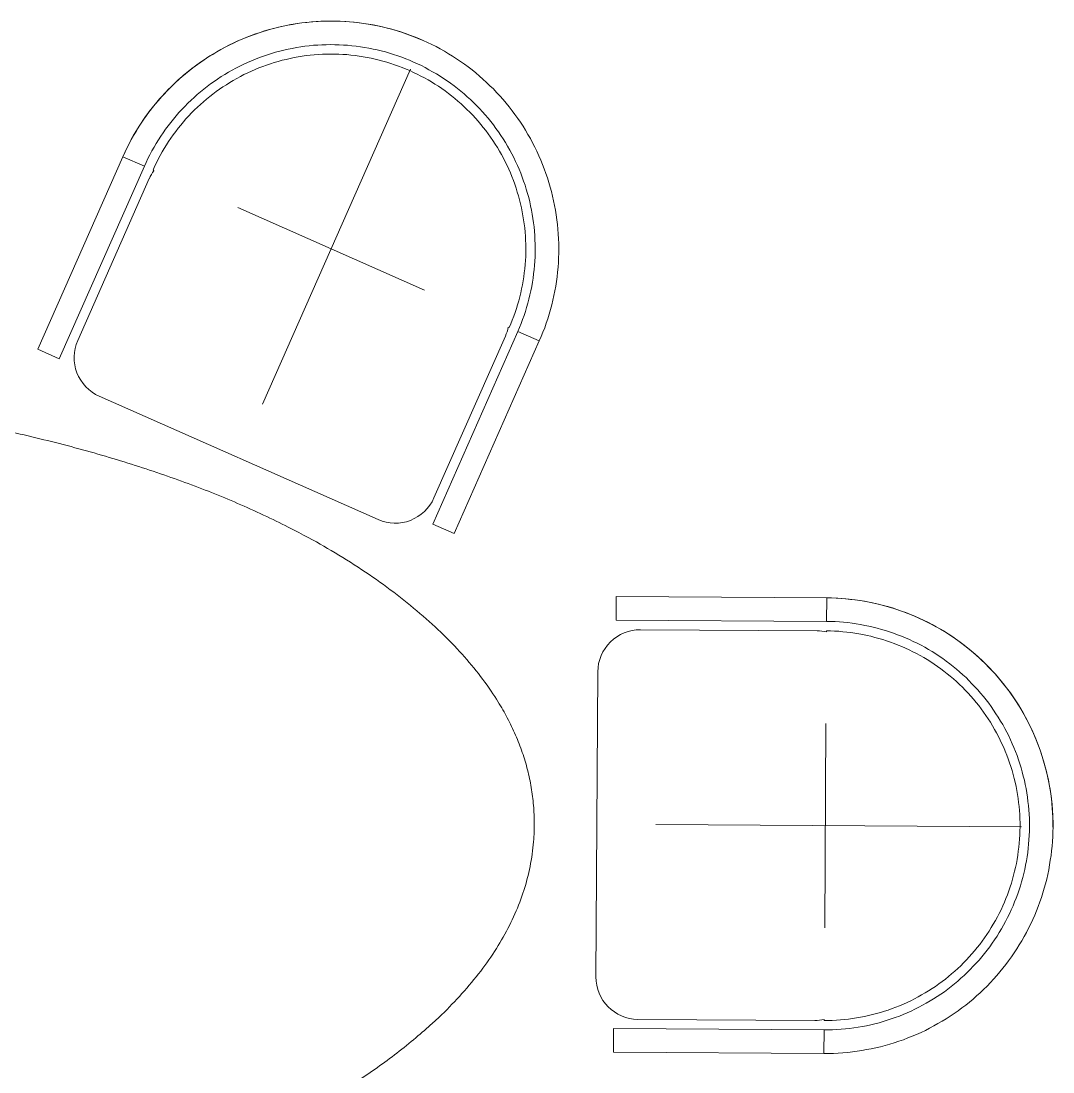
# Model space of a CAD drawing. Header units: millimetres. Extents: x 15905 to 65459, y 54615 to 76704.
# Drawn here: x 23705 to 25020, y 60339 to 61677 of the extents above; entities that cross this region are included whole.
import ezdxf

# ---------------------------------------------------------------- set-up
doc = ezdxf.new("R2010")
doc.units = ezdxf.units.MM
doc.layers.add('Столы', color=250, linetype='Continuous', lineweight=5)

# ---------------------------------------------------------------- blocks, each defined once
blk = doc.blocks.new('ОГ09 на8 персон стол1100х2300')
for p, q in [((-1002.7, 1017.2), (-1008.4, 1015.4)), ((-996.8, 1019), (-1002.7, 1017.2)), ((-991, 1020.5), (-996.8, 1019)), ((-985, 1022), (-991, 1020.5)), ((-979.1, 1023.3), (-985, 1022)), ((-973.2, 1024.5), (-979.1, 1023.3)), ((-967.2, 1025.6), (-973.2, 1024.5)), ((-961.2, 1026.6), (-967.2, 1025.6)), ((-955.2, 1027.4), (-961.2, 1026.6)), ((-949.1, 1028.1), (-955.2, 1027.4)), ((-943.1, 1028.7), (-949.1, 1028.1)), ((-937, 1029.2), (-943.1, 1028.7)), ((-931, 1029.5), (-937, 1029.2)), ((-924.9, 1029.7), (-931, 1029.5)), ((-918.8, 1029.8), (-924.9, 1029.7)), ((-912.8, 1029.8), (-918.8, 1029.8)), ((-906.7, 1029.6), (-912.8, 1029.8)), ((-900.7, 1029.3), (-906.7, 1029.6)), ((-894.6, 1028.9), (-900.7, 1029.3)), ((-888.6, 1028.3), (-894.6, 1028.9)), ((-882.5, 1027.6), (-888.6, 1028.3)), ((-876.5, 1026.8), (-882.5, 1027.6)), ((-870.5, 1025.8), (-876.5, 1026.8)), ((-864.6, 1024.8), (-870.5, 1025.8)), ((-858.5, 1023.6), (-864.6, 1024.8)), ((-852.6, 1022.3), (-858.5, 1023.6)), ((-846.7, 1020.8), (-852.6, 1022.3)), ((-840.8, 1019.3), (-846.7, 1020.8)), ((-829.2, 1015.9), (-840.8, 1019.3)), ((-1036.8, 1004.4), (-1042.2, 1001.8)), ((-1031.2, 1006.9), (-1036.8, 1004.4)), ((-1025.5, 1009.1), (-1031.2, 1006.9)), ((-1019.9, 1011.3), (-1025.5, 1009.1)), ((-1014.2, 1013.4), (-1019.9, 1011.3)), ((-1008.4, 1015.4), (-1014.2, 1013.4)), ((-823.4, 1013.9), (-829.2, 1015.9)), ((-817.7, 1011.8), (-823.4, 1013.9)), ((-812, 1009.8), (-817.7, 1011.8)), ((-806.4, 1007.4), (-812, 1009.8)), ((-800.8, 1005), (-806.4, 1007.4)), ((-795.3, 1002.5), (-800.8, 1005)), ((-1063.8, 990.5), (-1068.9, 987.4)), ((-1058.4, 993.6), (-1063.8, 990.5)), ((-1053.1, 996.4), (-1058.4, 993.6)), ((-1047.7, 999.2), (-1053.1, 996.4)), ((-1042.2, 1001.8), (-1047.7, 999.2)), ((-988.7, 990), (-983.4, 991.5)), ((-983.4, 991.5), (-978.1, 992.8)), ((-978.1, 992.8), (-972.8, 994)), ((-972.8, 994), (-967.5, 995)), ((-967.5, 995), (-962.2, 996)), ((-962.2, 996), (-956.7, 996.9)), ((-956.7, 996.9), (-951.4, 997.7)), ((-951.4, 997.7), (-945.9, 998.3)), ((-945.9, 998.3), (-940.5, 998.9)), ((-940.5, 998.9), (-935.1, 999.2)), ((-935.1, 999.2), (-929.7, 999.6)), ((-929.7, 999.6), (-924.2, 999.7)), ((-924.2, 999.7), (-918.8, 999.8)), ((-918.8, 999.8), (-913.3, 999.7)), ((-913.3, 999.7), (-907.9, 999.6)), ((-907.9, 999.6), (-902.4, 999.3)), ((-902.4, 999.3), (-897, 998.9)), ((-897, 998.9), (-891.6, 998.4)), ((-891.6, 998.4), (-886.1, 997.8)), ((-886.1, 997.8), (-880.8, 997.1)), ((-880.8, 997.1), (-875.4, 996.3)), ((-875.4, 996.3), (-870, 995.3)), ((-870, 995.3), (-864.6, 994.2)), ((-864.6, 994.2), (-859.4, 993.1)), ((-859.4, 993.1), (-854.1, 991.8)), ((-854.1, 991.8), (-848.9, 990.4)), ((-848.9, 990.4), (-843.6, 988.9)), ((-789.8, 999.9), (-795.3, 1002.5)), ((-784.4, 997.2), (-789.8, 999.9)), ((-779.1, 994.3), (-784.4, 997.2)), ((-773.7, 991.3), (-779.1, 994.3)), ((-768.5, 988.2), (-773.7, 991.3)), ((-1084.2, 977.5), (-1089.2, 974)), ((-1079.2, 981), (-1084.2, 977.5)), ((-1074.2, 984.2), (-1079.2, 981)), ((-1068.9, 987.4), (-1074.2, 984.2)), ((-1029.4, 974.7), (-1024.5, 977)), ((-1024.5, 977), (-1019.5, 979.2)), ((-1019.5, 979.2), (-1014.4, 981.2)), ((-1014.4, 981.2), (-1009.3, 983.2)), ((-1009.3, 983.2), (-1004.2, 985.1)), ((-1004.2, 985.1), (-999.1, 986.8)), ((-999.1, 986.8), (-993.9, 988.5)), ((-995.4, 975.4), (-990.4, 977)), ((-993.9, 988.5), (-988.7, 990)), ((-990.4, 977), (-985.4, 978.5)), ((-985.4, 978.5), (-980.4, 979.8)), ((-980.4, 979.8), (-975.4, 981)), ((-975.4, 981), (-970.3, 982.2)), ((-970.3, 982.2), (-965.2, 983.3)), ((-965.2, 983.3), (-960.1, 984.2)), ((-960.1, 984.2), (-955, 985.1)), ((-955, 985.1), (-949.8, 985.8)), ((-949.8, 985.8), (-944.6, 986.4)), ((-944.6, 986.4), (-939.5, 986.9)), ((-939.5, 986.9), (-934.3, 987.2)), ((-934.3, 987.2), (-929.1, 987.5)), ((-929.1, 987.5), (-923.9, 987.7)), ((-923.9, 987.7), (-918.7, 987.8)), ((-918.7, 987.8), (-913.6, 987.8)), ((-913.6, 987.8), (-908.4, 987.6)), ((-908.4, 987.6), (-903.1, 987.3)), ((-903.1, 987.3), (-898, 987)), ((-898, 987), (-892.9, 986.5)), ((-892.9, 986.5), (-887.6, 986)), ((-887.6, 986), (-882.5, 985.2)), ((-882.5, 985.2), (-877.4, 984.4)), ((-877.4, 984.4), (-872.3, 983.5)), ((-872.3, 983.5), (-867.1, 982.5)), ((-867.1, 982.5), (-862.1, 981.4)), ((-862.1, 981.4), (-857, 980.1)), ((-857, 980.1), (-852, 978.8)), ((-852, 978.8), (-847, 977.4)), ((-847, 977.4), (-842.1, 975.9)), ((-843.6, 988.9), (-838.4, 987.3)), ((-838.4, 987.3), (-833.2, 985.5)), ((-833.2, 985.5), (-828.1, 983.7)), ((-828.1, 983.7), (-823, 981.8)), ((-823, 981.8), (-818, 979.8)), ((-818, 979.8), (-812.9, 977.6)), ((-812.9, 977.6), (-808, 975.4)), ((-763.3, 985), (-768.5, 988.2)), ((-758.2, 981.7), (-763.3, 985)), ((-753.2, 978.3), (-758.2, 981.7)), ((-748.3, 974.8), (-753.2, 978.3)), ((-1098.8, 966.6), (-1103.5, 962.7)), ((-1094.1, 970.3), (-1098.8, 966.6)), ((-1089.2, 974), (-1094.1, 970.3)), ((-1053.3, 961.8), (-1048.7, 964.6)), ((-1048.7, 964.6), (-1043.9, 967.3)), ((-1043.9, 967.3), (-1039.2, 969.9)), ((-1039.2, 969.9), (-1034.3, 972.4)), ((-1034.3, 972.4), (-1029.4, 974.7)), ((-1029, 961.6), (-1024.2, 963.9)), ((-1024.2, 963.9), (-1019.5, 966.1)), ((-1019.5, 966.1), (-1014.8, 968.1)), ((-1014.8, 968.1), (-1010, 970.1)), ((-1010, 970.1), (-1005.1, 972)), ((-817, 968.5), (-1005.4, 542.2)), ((-1005.1, 972), (-1000.2, 973.7)), ((-1000.2, 973.7), (-995.4, 975.4)), ((-842.1, 975.9), (-837.1, 974.2)), ((-837.1, 974.2), (-832.3, 972.5)), ((-832.3, 972.5), (-827.4, 970.6)), ((-827.4, 970.6), (-822.6, 968.6)), ((-822.6, 968.6), (-817.8, 966.7)), ((-817.8, 966.7), (-813, 964.5)), ((-813, 964.5), (-808.4, 962.2)), ((-808, 975.4), (-803.1, 973)), ((-803.1, 973), (-798.2, 970.5)), ((-798.2, 970.5), (-793.4, 967.9)), ((-793.4, 967.9), (-788.7, 965.3)), ((-788.7, 965.3), (-784, 962.6)), ((-743.3, 971.3), (-748.3, 974.8)), ((-738.6, 967.6), (-743.3, 971.3)), ((-733.8, 963.7), (-738.6, 967.6)), ((-729.1, 959.8), (-733.8, 963.7)), ((-1117.2, 950.7), (-1121.5, 946.5)), ((-1112.7, 954.8), (-1117.2, 950.7)), ((-1108.1, 958.9), (-1112.7, 954.8)), ((-1103.5, 962.7), (-1108.1, 958.9)), ((-1071.5, 949.7), (-1067, 952.9)), ((-1067, 952.9), (-1062.6, 956)), ((-1062.6, 956), (-1057.9, 959)), ((-1057.9, 959), (-1053.3, 961.8)), ((-1051.5, 948.8), (-1047.2, 951.6)), ((-1047.2, 951.6), (-1042.6, 954.2)), ((-1042.6, 954.2), (-1038.1, 956.8)), ((-1038.1, 956.8), (-1033.5, 959.2)), ((-1033.5, 959.2), (-1029, 961.6)), ((-808.4, 962.2), (-803.7, 959.8)), ((-803.7, 959.8), (-799.2, 957.5)), ((-799.2, 957.5), (-794.6, 954.9)), ((-794.6, 954.9), (-790.2, 952.2)), ((-790.2, 952.2), (-785.8, 949.5)), ((-784, 962.6), (-779.3, 959.7)), ((-779.3, 959.7), (-774.8, 956.7)), ((-774.8, 956.7), (-770.3, 953.7)), ((-770.3, 953.7), (-765.8, 950.6)), ((-765.8, 950.6), (-761.4, 947.3)), ((-724.6, 955.8), (-729.1, 959.8)), ((-720.1, 951.7), (-724.6, 955.8)), ((-715.8, 947.5), (-720.1, 951.7)), ((-1130, 937.7), (-1134.1, 933.3)), ((-1125.8, 942.1), (-1130, 937.7)), ((-1121.5, 946.5), (-1125.8, 942.1)), ((-1088.5, 936.2), (-1084.3, 939.7)), ((-1084.3, 939.7), (-1080.1, 943.1)), ((-1080.1, 943.1), (-1075.8, 946.5)), ((-1075.8, 946.5), (-1071.5, 949.7)), ((-1072.6, 933.7), (-1068.5, 936.9)), ((-1068.5, 936.9), (-1064.4, 940.1)), ((-1064.4, 940.1), (-1055.8, 946)), ((-1055.8, 946), (-1051.5, 948.8)), ((-785.8, 949.5), (-781.4, 946.7)), ((-781.4, 946.7), (-777.1, 943.8)), ((-777.1, 943.8), (-772.8, 940.9)), ((-772.8, 940.9), (-768.7, 937.7)), ((-768.7, 937.7), (-764.5, 934.5)), ((-761.4, 947.3), (-757.2, 944)), ((-757.2, 944), (-752.8, 940.5)), ((-752.8, 940.5), (-748.7, 937.1)), ((-748.7, 937.1), (-744.6, 933.5)), ((-711.4, 943.3), (-715.8, 947.5)), ((-707.3, 938.9), (-711.4, 943.3)), ((-703, 934.4), (-707.3, 938.9)), ((-1142, 924), (-1145.8, 919.3)), ((-1138.1, 928.7), (-1142, 924)), ((-1134.1, 933.3), (-1138.1, 928.7)), ((-1104.3, 921.2), (-1100.4, 925.1)), ((-1100.4, 925.1), (-1096.5, 928.9)), ((-1096.5, 928.9), (-1092.6, 932.6)), ((-1092.6, 932.6), (-1088.5, 936.2)), ((-1088.3, 920.1), (-1084.5, 923.7)), ((-1084.5, 923.7), (-1080.6, 927.1)), ((-1080.6, 927.1), (-1076.7, 930.4)), ((-1076.7, 930.4), (-1072.6, 933.7)), ((-764.5, 934.5), (-760.5, 931.3)), ((-760.5, 931.3), (-756.6, 928)), ((-756.6, 928), (-752.6, 924.5)), ((-752.6, 924.5), (-748.8, 921)), ((-744.6, 933.5), (-740.6, 929.8)), ((-740.6, 929.8), (-736.7, 926.1)), ((-736.7, 926.1), (-732.8, 922.2)), ((-699, 929.9), (-703, 934.4)), ((-695.1, 925.2), (-699, 929.9)), ((-691.3, 920.6), (-695.1, 925.2)), ((-1149.6, 914.5), (-1153.1, 909.7)), ((-1145.8, 919.3), (-1149.6, 914.5)), ((-1115.3, 909.2), (-1111.8, 913.3)), ((-1111.8, 913.3), (-1108.1, 917.3)), ((-1108.1, 917.3), (-1104.3, 921.2)), ((-1099.3, 909.1), (-1095.8, 912.9)), ((-1095.8, 912.9), (-1092, 916.6)), ((-1092, 916.6), (-1088.3, 920.1)), ((-748.8, 921), (-745.1, 917.4)), ((-745.1, 917.4), (-741.3, 913.8)), ((-741.3, 913.8), (-737.7, 910)), ((-737.7, 910), (-734.2, 906.2)), ((-732.8, 922.2), (-729, 918.3)), ((-729, 918.3), (-725.4, 914.3)), ((-725.4, 914.3), (-721.7, 910.2)), ((-721.7, 910.2), (-718.2, 906)), ((-687.5, 915.7), (-691.3, 920.6)), ((-683.9, 910.9), (-687.5, 915.7)), ((-680.4, 905.9), (-683.9, 910.9)), ((-1160, 899.6), (-1163.4, 894.5)), ((-1156.7, 904.7), (-1160, 899.6)), ((-1153.1, 909.7), (-1156.7, 904.7)), ((-1128.9, 892.1), (-1125.6, 896.4)), ((-1125.6, 896.4), (-1122.3, 900.7)), ((-1122.3, 900.7), (-1118.9, 905)), ((-1118.9, 905), (-1115.3, 909.2)), ((-1112.9, 893.3), (-1109.6, 897.4)), ((-1109.6, 897.4), (-1106.2, 901.3)), ((-1106.2, 901.3), (-1102.9, 905.3)), ((-1102.9, 905.3), (-1099.3, 909.1)), ((-734.2, 906.2), (-730.8, 902.3)), ((-730.8, 902.3), (-727.4, 898.3)), ((-727.4, 898.3), (-724.2, 894.4)), ((-718.2, 906), (-714.7, 901.8)), ((-714.7, 901.8), (-711.4, 897.6)), ((-711.4, 897.6), (-708.1, 893.2)), ((-676.9, 901), (-680.4, 905.9)), ((-673.6, 895.8), (-676.9, 901)), ((-1169.6, 884.2), (-1172.6, 878.8)), ((-1166.5, 889.3), (-1169.6, 884.2)), ((-1163.4, 894.5), (-1166.5, 889.3)), ((-1138, 878.6), (-1135, 883.1)), ((-1135, 883.1), (-1132, 887.6)), ((-1132, 887.6), (-1128.9, 892.1)), ((-1122.1, 880.8), (-1119.1, 885.1)), ((-1119.1, 885.1), (-1116, 889.2)), ((-1116, 889.2), (-1112.9, 893.3)), ((-724.2, 894.4), (-721, 890.3)), ((-721, 890.3), (-717.8, 886.1)), ((-711.9, 877.6), (-717.8, 886.1)), ((-708.1, 893.2), (-705, 888.8)), ((-705, 888.8), (-701.9, 884.2)), ((-701.9, 884.2), (-698.9, 879.7)), ((-670.5, 890.7), (-673.6, 895.8)), ((-667.3, 885.5), (-670.5, 890.7)), ((-664.3, 880.2), (-667.3, 885.5)), ((-1175.4, 873.5), (-1178.2, 868.1)), ((-1172.6, 878.8), (-1175.4, 873.5)), ((-1143.6, 869.2), (-1140.8, 873.9)), ((-1140.8, 873.9), (-1138, 878.6)), ((-1130.6, 867.7), (-1127.8, 872.1)), ((-1127.8, 872.1), (-1125, 876.5)), ((-1125, 876.5), (-1122.1, 880.8)), ((-711.9, 877.6), (-709.1, 873.2)), ((-709.1, 873.2), (-706.3, 868.8)), ((-698.9, 879.7), (-696.1, 875.1)), ((-696.1, 875.1), (-693.3, 870.3)), ((-693.3, 870.3), (-690.6, 865.6)), ((-661.5, 874.9), (-664.3, 880.2)), ((-658.6, 869.4), (-661.5, 874.9)), ((-1291.7, 612), (-1183.3, 857.1)), ((-1180.8, 862.6), (-1183.3, 857.1)), ((-1183.3, 857.1), (-1155.9, 845)), ((-1178.2, 868.1), (-1180.8, 862.6)), ((-1151.3, 854.8), (-1148.8, 859.6)), ((-1148.8, 859.6), (-1146.2, 864.4)), ((-1146.2, 864.4), (-1143.6, 869.2)), ((-1138.2, 854.1), (-1135.7, 858.7)), ((-1135.7, 858.7), (-1133.2, 863.3)), ((-1133.2, 863.3), (-1130.6, 867.7)), ((-706.3, 868.8), (-703.6, 864.3)), ((-703.6, 864.3), (-701.1, 859.8)), ((-701.1, 859.8), (-698.6, 855.2)), ((-690.6, 865.6), (-688, 860.8)), ((-688, 860.8), (-685.5, 856)), ((-656.1, 864), (-658.6, 869.4)), ((-653.5, 858.4), (-656.1, 864)), ((-651.1, 852.9), (-653.5, 858.4)), ((-1155.9, 845), (-1264.3, 599.7)), ((-1155.9, 845), (-1153.6, 849.9)), ((-1153.6, 849.9), (-1151.3, 854.8)), ((-1144.9, 840.1), (-1142.8, 844.8)), ((-1142.8, 844.8), (-1140.5, 849.5)), ((-1140.5, 849.5), (-1138.2, 854.1)), ((-698.6, 855.2), (-696.3, 850.6)), ((-696.3, 850.6), (-694, 846)), ((-694, 846), (-691.8, 841.3)), ((-685.5, 856), (-683.2, 851.1)), ((-683.2, 851.1), (-680.8, 846.1)), ((-680.8, 846.1), (-678.7, 841.2)), ((-648.8, 847.3), (-651.1, 852.9)), ((-646.5, 841.6), (-648.8, 847.3)), ((-1143.7, 839.6), (-1144.9, 840.1)), ((-1144, 839.2), (-1143.7, 839.6)), ((-691.8, 841.3), (-689.7, 836.5)), ((-689.7, 836.5), (-687.8, 831.7)), ((-687.8, 831.7), (-685.8, 826.8)), ((-678.7, 841.2), (-676.6, 836.1)), ((-676.6, 836.1), (-674.7, 831.1)), ((-674.7, 831.1), (-672.8, 825.9)), ((-644.5, 835.9), (-646.5, 841.6)), ((-642.5, 830.2), (-644.5, 835.9)), ((-640.7, 824.4), (-642.5, 830.2)), ((-1240.8, 623.2), (-1149.7, 829.2)), ((-1149.7, 829.2), (-1149.6, 829.5)), ((-685.8, 826.8), (-684.2, 822)), ((-684.2, 822), (-682.4, 817)), ((-682.4, 817), (-680.9, 812.1)), ((-672.8, 825.9), (-671, 820.7)), ((-671, 820.7), (-669.4, 815.6)), ((-639, 818.5), (-640.7, 824.4)), ((-637.4, 812.7), (-639, 818.5)), ((-680.9, 812.1), (-679.4, 807.1)), ((-679.4, 807.1), (-678, 802.1)), ((-669.4, 815.6), (-667.8, 810.4)), ((-667.8, 810.4), (-666.4, 805.1)), ((-666.4, 805.1), (-665.1, 799.8)), ((-636, 806.8), (-637.4, 812.7)), ((-634.6, 800.8), (-636, 806.8)), ((-1036.9, 792.4), (-799.1, 687.2)), ((-678, 802.1), (-676.8, 797)), ((-676.8, 797), (-675.6, 792)), ((-675.6, 792), (-674.6, 786.9)), ((-665.1, 799.8), (-663.9, 794.6)), ((-663.9, 794.6), (-662.8, 789.2)), ((-633.4, 794.9), (-634.6, 800.8)), ((-632.3, 788.9), (-633.4, 794.9)), ((-674.6, 786.9), (-673.7, 781.8)), ((-673.7, 781.8), (-672.8, 776.7)), ((-672.8, 776.7), (-672.1, 771.5)), ((-662.8, 789.2), (-661.8, 783.8)), ((-661.8, 783.8), (-661, 778.5)), ((-661, 778.5), (-660.2, 773)), ((-631.3, 783), (-632.3, 788.9)), ((-630.5, 776.9), (-631.3, 783)), ((-629.8, 770.9), (-630.5, 776.9)), ((-672.1, 771.5), (-671.5, 766.4)), ((-671.5, 766.4), (-671, 761.2)), ((-660.2, 773), (-659.6, 767.7)), ((-659.6, 767.7), (-659, 762.3)), ((-629.1, 764.8), (-629.8, 770.9)), ((-628.7, 758.8), (-629.1, 764.8)), ((-671, 761.2), (-670.6, 756)), ((-670.6, 756), (-670.4, 750.8)), ((-670.4, 750.8), (-670.2, 745.6)), ((-659, 762.3), (-658.7, 756.8)), ((-658.7, 756.8), (-658.4, 751.4)), ((-658.4, 751.4), (-658.2, 745.9)), ((-628.4, 752.7), (-628.7, 758.8)), ((-628.1, 746.6), (-628.4, 752.7)), ((-670.2, 745.6), (-670.1, 740.4)), ((-670.1, 740.4), (-670.1, 735.3)), ((-658.2, 745.9), (-658.1, 740.5)), ((-658.1, 740.5), (-658.1, 735)), ((-628.1, 740.6), (-628.1, 746.6)), ((-628.1, 734.5), (-628.1, 740.6)), ((-670.6, 724.9), (-670.9, 719.7)), ((-670.2, 730), (-670.6, 724.9)), ((-670.1, 735.3), (-670.2, 730)), ((-658.6, 724.2), (-658.9, 718.7)), ((-658.3, 729.6), (-658.6, 724.2)), ((-658.1, 735), (-658.3, 729.6)), ((-628.6, 722.3), (-628.3, 728.4)), ((-628.3, 728.4), (-628.1, 734.5)), ((-672, 709.4), (-672.6, 704.2)), ((-671.4, 714.5), (-672, 709.4)), ((-670.9, 719.7), (-671.4, 714.5)), ((-659.4, 713.3), (-660.1, 707.9)), ((-658.9, 718.7), (-659.4, 713.3)), ((-630.3, 704.2), (-629.6, 710.2)), ((-629.6, 710.2), (-629, 716.3)), ((-629, 716.3), (-628.6, 722.3)), ((-673.5, 699.1), (-674.3, 694)), ((-672.6, 704.2), (-673.5, 699.1)), ((-661.6, 697.2), (-662.6, 691.7)), ((-660.7, 702.5), (-661.6, 697.2)), ((-660.1, 707.9), (-660.7, 702.5)), ((-632, 692.2), (-631.1, 698.2)), ((-631.1, 698.2), (-630.3, 704.2)), ((-676.5, 683.8), (-677.8, 678.8)), ((-675.4, 688.9), (-676.5, 683.8)), ((-674.3, 694), (-675.4, 688.9)), ((-663.7, 686.4), (-664.8, 681.1)), ((-662.6, 691.7), (-663.7, 686.4)), ((-634.3, 680.3), (-633, 686.2)), ((-633, 686.2), (-632, 692.2)), ((-679.1, 673.7), (-680.5, 668.7)), ((-677.8, 678.8), (-679.1, 673.7)), ((-667.5, 670.5), (-669, 665.3)), ((-666.1, 675.7), (-667.5, 670.5)), ((-664.8, 681.1), (-666.1, 675.7)), ((-637, 668.4), (-635.5, 674.3)), ((-635.5, 674.3), (-634.3, 680.3)), ((-683.7, 658.8), (-685.4, 654)), ((-682, 663.8), (-683.7, 658.8)), ((-680.5, 668.7), (-682, 663.8)), ((-670.6, 660.1), (-672.3, 654.9)), ((-669, 665.3), (-670.6, 660.1)), ((-642, 650.9), (-640.3, 656.7)), ((-640.3, 656.7), (-638.6, 662.6)), ((-638.6, 662.6), (-637, 668.4)), ((-689.2, 644.3), (-691.3, 639.5)), ((-687.3, 649.1), (-689.2, 644.3)), ((-685.4, 654), (-687.3, 649.1)), ((-676.1, 644.8), (-678.1, 639.7)), ((-674.2, 649.8), (-676.1, 644.8)), ((-672.3, 654.9), (-674.2, 649.8)), ((-646, 639.4), (-644, 645.1)), ((-644, 645.1), (-642, 650.9)), ((-788.6, 389.5), (-680.3, 634.7)), ((-691.3, 639.5), (-692.5, 640.1)), ((-692.5, 640.1), (-692.5, 640.1)), ((-691.3, 639.5), (-691.3, 639.5)), ((-678.1, 639.7), (-680.3, 634.7)), ((-680.3, 634.7), (-680.3, 634.7)), ((-680.3, 634.7), (-652.9, 622.6)), ((-650.5, 628.2), (-648.2, 633.7)), ((-648.2, 633.7), (-646, 639.4)), ((-696.1, 628.7), (-787.1, 422.7)), ((-652.9, 622.6), (-761.2, 377.4)), ((-652.9, 622.6), (-650.5, 628.2)), ((-652.9, 622.6), (-652.9, 622.6)), ((-1264.3, 599.7), (-1291.7, 612)), ((-858.2, 395.1), (-1213.3, 552.1)), ((-761.2, 377.4), (-788.6, 389.5)), ((-555, 267), (-554.8, 297.1)), ((-554.8, 297.1), (-286.8, 295.5)), ((-286.8, 295.5), (-287, 265.4)), ((-286.8, 295.5), (-287, 265.4)), ((-280.8, 295.3), (-286.8, 295.5)), ((-274.7, 295.1), (-280.8, 295.3)), ((-268.6, 294.7), (-274.7, 295.1)), ((-262.6, 294.3), (-268.6, 294.7)), ((-256.5, 293.6), (-262.6, 294.3)), ((-250.5, 292.9), (-256.5, 293.6)), ((-244.5, 292.1), (-250.5, 292.9)), ((-238.5, 291.1), (-244.5, 292.1)), ((-232.6, 290), (-238.5, 291.1)), ((-226.6, 288.7), (-232.6, 290)), ((-220.7, 287.4), (-226.6, 288.7)), ((-214.8, 285.8), (-220.7, 287.4)), ((-208.9, 284.3), (-214.8, 285.8)), ((-203.1, 282.6), (-208.9, 284.3)), ((-197.3, 280.7), (-203.1, 282.6)), ((-191.5, 278.7), (-197.3, 280.7)), ((-185.9, 276.7), (-191.5, 278.7)), ((-180.2, 274.5), (-185.9, 276.7)), ((-174.6, 272.1), (-180.2, 274.5)), ((-169, 269.6), (-174.6, 272.1)), ((-163.5, 267.1), (-169, 269.6)), ((-287, 265.4), (-555, 267)), ((-524.2, 254.9), (-299, 253.5)), ((-287, 265.4), (-281.5, 265.3)), ((-281.5, 265.3), (-276.1, 265.2)), ((-276.1, 265.2), (-270.7, 264.8)), ((-270.7, 264.8), (-265.3, 264.4)), ((-265.3, 264.4), (-259.9, 263.9)), ((-259.9, 263.9), (-254.4, 263.2)), ((-254.4, 263.2), (-249.1, 262.5)), ((-249.1, 262.5), (-243.7, 261.5)), ((-243.7, 261.5), (-238.3, 260.5)), ((-238.3, 260.5), (-233, 259.4)), ((-233, 259.4), (-227.7, 258.2)), ((-227.7, 258.2), (-222.4, 256.8)), ((-222.4, 256.8), (-217.2, 255.4)), ((-217.2, 255.4), (-212, 253.9)), ((-158.1, 264.4), (-163.5, 267.1)), ((-152.7, 261.6), (-158.1, 264.4)), ((-147.3, 258.8), (-152.7, 261.6)), ((-142, 255.7), (-147.3, 258.8)), ((-136.9, 252.5), (-142, 255.7)), ((-299, 253.5), (-299, 253.5)), ((-287.1, 252.1), (-287.1, 253.4)), ((-287.1, 253.4), (-281.9, 253.4)), ((-281.9, 253.4), (-276.7, 253.2)), ((-276.7, 253.2), (-271.5, 252.9)), ((-271.5, 252.9), (-266.3, 252.4)), ((-266.3, 252.4), (-261.2, 251.9)), ((-261.2, 251.9), (-256, 251.2)), ((-256, 251.2), (-250.9, 250.5)), ((-250.9, 250.5), (-245.7, 249.7)), ((-245.7, 249.7), (-240.6, 248.8)), ((-240.6, 248.8), (-235.5, 247.7)), ((-235.5, 247.7), (-230.5, 246.5)), ((-230.5, 246.5), (-225.5, 245.2)), ((-225.5, 245.2), (-220.4, 243.9)), ((-220.4, 243.9), (-215.5, 242.4)), ((-215.5, 242.4), (-210.5, 240.9)), ((-212, 253.9), (-206.8, 252.2)), ((-210.5, 240.9), (-205.6, 239.1)), ((-206.8, 252.2), (-201.6, 250.4)), ((-201.6, 250.4), (-196.5, 248.6)), ((-196.5, 248.6), (-191.4, 246.6)), ((-191.4, 246.6), (-186.4, 244.5)), ((-186.4, 244.5), (-181.4, 242.4)), ((-181.4, 242.4), (-176.5, 240)), ((-131.7, 249.3), (-136.9, 252.5)), ((-126.6, 246), (-131.7, 249.3)), ((-121.6, 242.6), (-126.6, 246)), ((-116.7, 239), (-121.6, 242.6)), ((-205.6, 239.1), (-200.7, 237.4)), ((-200.7, 237.4), (-195.9, 235.4)), ((-195.9, 235.4), (-191.1, 233.5)), ((-191.1, 233.5), (-186.4, 231.3)), ((-186.4, 231.3), (-181.6, 229.2)), ((-181.6, 229.2), (-177, 226.9)), ((-176.5, 240), (-171.5, 237.6)), ((-171.5, 237.6), (-166.7, 235.1)), ((-166.7, 235.1), (-162, 232.5)), ((-162, 232.5), (-157.2, 229.9)), ((-157.2, 229.9), (-152.6, 227)), ((-111.8, 235.4), (-116.7, 239)), ((-107.1, 231.6), (-111.8, 235.4)), ((-102.4, 227.8), (-107.1, 231.6)), ((-97.8, 223.8), (-102.4, 227.8)), ((-177, 226.9), (-172.4, 224.5)), ((-172.4, 224.5), (-167.8, 222.1)), ((-167.8, 222.1), (-163.3, 219.4)), ((-163.3, 219.4), (-158.9, 216.8)), ((-158.9, 216.8), (-154.4, 214)), ((-152.6, 227), (-147.9, 224.1)), ((-147.9, 224.1), (-143.4, 221.1)), ((-143.4, 221.1), (-138.9, 218.1)), ((-138.9, 218.1), (-134.5, 214.8)), ((-134.5, 214.8), (-130.1, 211.6)), ((-93.3, 219.8), (-97.8, 223.8)), ((-88.8, 215.6), (-93.3, 219.8)), ((-84.4, 211.4), (-88.8, 215.6)), ((-580.8, -186.9), (-578.4, 201.4)), ((-154.4, 214), (-150.1, 211.2)), ((-150.1, 211.2), (-145.9, 208.2)), ((-145.9, 208.2), (-141.6, 205.2)), ((-141.6, 205.2), (-137.5, 202.1)), ((-137.5, 202.1), (-133.4, 198.8)), ((-130.1, 211.6), (-125.9, 208.2)), ((-125.9, 208.2), (-121.6, 204.8)), ((-121.6, 204.8), (-117.5, 201.2)), ((-117.5, 201.2), (-113.5, 197.6)), ((-80.2, 207), (-84.4, 211.4)), ((-76, 202.7), (-80.2, 207)), ((-71.9, 198.2), (-76, 202.7)), ((-133.4, 198.8), (-129.4, 195.6)), ((-129.4, 195.6), (-125.4, 192.2)), ((-125.4, 192.2), (-121.5, 188.8)), ((-121.5, 188.8), (-117.7, 185.3)), ((-113.5, 197.6), (-109.4, 193.9)), ((-109.4, 193.9), (-105.6, 190.1)), ((-105.6, 190.1), (-101.8, 186.2)), ((-67.9, 193.6), (-71.9, 198.2)), ((-64.1, 188.9), (-67.9, 193.6)), ((-60.3, 184.2), (-64.1, 188.9)), ((-117.7, 185.3), (-114, 181.6)), ((-114, 181.6), (-110.4, 177.8)), ((-110.4, 177.8), (-106.8, 174.1)), ((-106.8, 174.1), (-103.3, 170.3)), ((-101.8, 186.2), (-98, 182.2)), ((-98, 182.2), (-94.4, 178.2)), ((-94.4, 178.2), (-90.8, 174.2)), ((-90.8, 174.2), (-87.2, 169.9)), ((-56.5, 179.4), (-60.3, 184.2)), ((-52.9, 174.4), (-56.5, 179.4)), ((-49.5, 169.5), (-52.9, 174.4)), ((-103.3, 170.3), (-99.8, 166.4)), ((-99.8, 166.4), (-96.5, 162.3)), ((-96.5, 162.3), (-93.2, 158.3)), ((-87.2, 169.9), (-83.8, 165.7)), ((-83.8, 165.7), (-80.5, 161.3)), ((-80.5, 161.3), (-77.3, 157)), ((-46.1, 164.4), (-49.5, 169.5)), ((-42.7, 159.3), (-46.1, 164.4)), ((-93.2, 158.3), (-90.2, 154.2)), ((-90.2, 154.2), (-87.1, 150)), ((-87.1, 150), (-84.1, 145.7)), ((-77.3, 157), (-74.3, 152.5)), ((-74.3, 152.5), (-71.2, 148)), ((-71.2, 148), (-68.3, 143.4)), ((-39.6, 154.2), (-42.7, 159.3)), ((-36.5, 148.9), (-39.6, 154.2)), ((-33.6, 143.6), (-36.5, 148.9)), ((-287.8, 135.4), (-289.3, -124.6)), ((-84.1, 145.7), (-81.2, 141.5)), ((-81.2, 141.5), (-78.4, 137.1)), ((-78.4, 137.1), (-75.6, 132.6)), ((-68.3, 143.4), (-65.4, 138.7)), ((-65.4, 138.7), (-62.6, 134.1)), ((-62.6, 134.1), (-60, 129.3)), ((-30.8, 138.2), (-33.6, 143.6)), ((-28.1, 132.8), (-30.8, 138.2)), ((-75.6, 132.6), (-73.1, 128.1)), ((-73.1, 128.1), (-70.6, 123.6)), ((-70.6, 123.6), (-68.1, 119)), ((-60, 129.3), (-57.5, 124.4)), ((-57.5, 124.4), (-55, 119.7)), ((-25.4, 127.3), (-28.1, 132.8)), ((-23, 121.8), (-25.4, 127.3)), ((-20.6, 116.2), (-23, 121.8)), ((-68.1, 119), (-65.8, 114.3)), ((-65.8, 114.3), (-63.6, 109.7)), ((-63.6, 109.7), (-61.4, 104.9)), ((-55, 119.7), (-52.6, 114.7)), ((-52.6, 114.7), (-50.4, 109.8)), ((-50.4, 109.8), (-48.3, 104.8)), ((-18.4, 110.6), (-20.6, 116.2)), ((-16.2, 104.8), (-18.4, 110.6)), ((-61.4, 104.9), (-59.4, 100.2)), ((-59.4, 100.2), (-57.5, 95.3)), ((-57.5, 95.3), (-55.7, 90.4)), ((-48.3, 104.8), (-46.3, 99.7)), ((-46.3, 99.7), (-44.3, 94.6)), ((-44.3, 94.6), (-42.6, 89.4)), ((-14.2, 99.1), (-16.2, 104.8)), ((-12.2, 93.4), (-14.2, 99.1)), ((-55.7, 90.4), (-53.9, 85.6)), ((-53.9, 85.6), (-52.3, 80.7)), ((-52.3, 80.7), (-50.8, 75.7)), ((-42.6, 89.4), (-40.8, 84.3)), ((-40.8, 84.3), (-39.3, 79.1)), ((-10.5, 87.6), (-12.2, 93.4)), ((-8.9, 81.8), (-10.5, 87.6)), ((-7.3, 75.8), (-8.9, 81.8)), ((-50.8, 75.7), (-49.4, 70.7)), ((-49.4, 70.7), (-48.1, 65.7)), ((-39.3, 79.1), (-37.7, 73.9)), ((-37.7, 73.9), (-36.4, 68.6)), ((-36.4, 68.6), (-35.1, 63.3)), ((-5.9, 70), (-7.3, 75.8)), ((-4.5, 64), (-5.9, 70)), ((-48.1, 65.7), (-46.8, 60.7)), ((-46.8, 60.7), (-45.7, 55.5)), ((-45.7, 55.5), (-44.7, 50.4)), ((-35.1, 63.3), (-34, 58)), ((-34, 58), (-32.9, 52.6)), ((-3.4, 58), (-4.5, 64)), ((-2.4, 52.1), (-3.4, 58)), ((-44.7, 50.4), (-43.8, 45.3)), ((-43.8, 45.3), (-43, 40.2)), ((-43, 40.2), (-42.4, 35)), ((-32.9, 52.6), (-32, 47.2)), ((-32, 47.2), (-31.2, 41.8)), ((-31.2, 41.8), (-30.5, 36.4)), ((-1.5, 46.1), (-2.4, 52.1)), ((-0.7, 40), (-1.5, 46.1)), ((-42.4, 35), (-41.8, 29.9)), ((-41.8, 29.9), (-41.4, 24.7)), ((-30.5, 36.4), (-29.9, 31)), ((-29.9, 31), (-29.4, 25.6)), ((0, 33.9), (-0.7, 40)), ((0.5, 27.9), (0, 33.9)), ((0.9, 21.9), (0.5, 27.9)), ((-41.4, 24.7), (-41, 19.5)), ((-41, 19.5), (-40.7, 14.3)), ((-40.7, 14.3), (-40.6, 9.2)), ((-29.4, 25.6), (-29, 20.2)), ((-29, 20.2), (-28.7, 14.7)), ((-28.7, 14.7), (-28.6, 9.4)), ((1.3, 15.8), (0.9, 21.9)), ((1.4, 9.7), (1.3, 15.8)), ((-38.6, 3.9), (-504.6, 6.8)), ((-38.6, 3.9), (-504.6, 6.8)), ((-40.6, 3.9), (-40.7, -1.2)), ((-40.6, 9.2), (-40.6, 3.9)), ((-28.6, 3.8), (-28.7, -1.6)), ((-28.6, 9.4), (-28.6, 3.8)), ((1.3, -2.4), (1.4, 3.7)), ((1.4, 3.7), (1.4, 9.7)), ((-41.2, -11.6), (-41.6, -16.9)), ((-40.9, -6.4), (-41.2, -11.6)), ((-40.7, -1.2), (-40.9, -6.4)), ((-29.2, -12.5), (-29.6, -17.9)), ((-28.9, -7), (-29.2, -12.5)), ((-28.7, -1.6), (-28.9, -7)), ((0.7, -14.6), (1.1, -8.5)), ((1.1, -8.5), (1.3, -2.4)), ((-42.1, -22), (-42.8, -27.2)), ((-41.6, -16.9), (-42.1, -22)), ((-30.2, -23.3), (-30.8, -28.7)), ((-29.6, -17.9), (-30.2, -23.3)), ((-1.1, -32.7), (-0.3, -26.6)), ((-0.3, -26.6), (0.3, -20.6)), ((0.3, -20.6), (0.7, -14.6)), ((-44.4, -37.4), (-45.3, -42.5)), ((-43.5, -32.3), (-44.4, -37.4)), ((-42.8, -27.2), (-43.5, -32.3)), ((-32.5, -39.5), (-33.5, -44.8)), ((-31.6, -34.1), (-32.5, -39.5)), ((-30.8, -28.7), (-31.6, -34.1)), ((-2.9, -44.6), (-2, -38.6)), ((-2, -38.6), (-1.1, -32.7)), ((-47.5, -52.6), (-48.8, -57.7)), ((-46.4, -47.6), (-47.5, -52.6)), ((-45.3, -42.5), (-46.4, -47.6)), ((-34.6, -50.2), (-35.8, -55.5)), ((-33.5, -44.8), (-34.6, -50.2)), ((-5.3, -56.6), (-4, -50.6)), ((-4, -50.6), (-2.9, -44.6)), ((-50.1, -62.7), (-51.6, -67.7)), ((-48.8, -57.7), (-50.1, -62.7)), ((-38.6, -66), (-40.1, -71.2)), ((-37.2, -60.7), (-38.6, -66)), ((-35.8, -55.5), (-37.2, -60.7)), ((-8.2, -68.4), (-6.6, -62.5)), ((-6.6, -62.5), (-5.3, -56.6)), ((-54.9, -77.5), (-56.7, -82.4)), ((-53.2, -72.6), (-54.9, -77.5)), ((-51.6, -67.7), (-53.2, -72.6)), ((-41.8, -76.4), (-43.6, -81.5)), ((-40.1, -71.2), (-41.8, -76.4)), ((-13.3, -85.9), (-11.4, -80.1)), ((-11.4, -80.1), (-9.7, -74.3)), ((-9.7, -74.3), (-8.2, -68.4)), ((-60.5, -92.1), (-62.7, -96.8)), ((-58.6, -87.2), (-60.5, -92.1)), ((-56.7, -82.4), (-58.6, -87.2)), ((-47.5, -91.7), (-49.5, -96.8)), ((-45.4, -86.7), (-47.5, -91.7)), ((-43.6, -81.5), (-45.4, -86.7)), ((-17.4, -97.3), (-15.4, -91.6)), ((-15.4, -91.6), (-13.3, -85.9)), ((-67.2, -106.2), (-69.5, -110.8)), ((-64.8, -101.5), (-67.2, -106.2)), ((-62.7, -96.8), (-64.8, -101.5)), ((-54, -106.7), (-56.4, -111.6)), ((-51.7, -101.7), (-54, -106.7)), ((-49.5, -96.8), (-51.7, -101.7)), ((-21.9, -108.6), (-19.6, -102.9)), ((-19.6, -102.9), (-17.4, -97.3)), ((-74.6, -119.8), (-77.2, -124.3)), ((-72, -115.3), (-74.6, -119.8)), ((-69.5, -110.8), (-72, -115.3)), ((-59, -116.4), (-61.5, -121.2)), ((-56.4, -111.6), (-59, -116.4)), ((-29.6, -125.1), (-27, -119.6)), ((-27, -119.6), (-24.4, -114.2)), ((-24.4, -114.2), (-21.9, -108.6)), ((-82.8, -133.1), (-85.8, -137.3)), ((-80, -128.7), (-82.8, -133.1)), ((-77.2, -124.3), (-80, -128.7)), ((-67, -130.6), (-69.9, -135.2)), ((-64.2, -125.9), (-67, -130.6)), ((-61.5, -121.2), (-64.2, -125.9)), ((-35.3, -135.8), (-32.4, -130.5)), ((-32.4, -130.5), (-29.6, -125.1)), ((-91.9, -145.7), (-95.2, -149.8)), ((-88.8, -141.5), (-91.9, -145.7)), ((-85.8, -137.3), (-88.8, -141.5)), ((-76, -144.2), (-79.2, -148.7)), ((-72.9, -139.7), (-76, -144.2)), ((-69.9, -135.2), (-72.9, -139.7)), ((-44.7, -151.4), (-41.5, -146.3)), ((-41.5, -146.3), (-38.4, -141.1)), ((-38.4, -141.1), (-35.3, -135.8)), ((-101.9, -157.8), (-105.3, -161.6)), ((-98.5, -153.8), (-101.9, -157.8)), ((-95.2, -149.8), (-98.5, -153.8)), ((-85.8, -157.2), (-89.3, -161.5)), ((-82.4, -153.1), (-85.8, -157.2)), ((-79.2, -148.7), (-82.4, -153.1)), ((-51.5, -161.5), (-48.1, -156.5)), ((-48.1, -156.5), (-44.7, -151.4)), ((-116.2, -172.8), (-119.9, -176.4)), ((-112.5, -169.2), (-116.2, -172.8)), ((-108.8, -165.4), (-112.5, -169.2)), ((-105.3, -161.6), (-108.8, -165.4)), ((-100.1, -173.6), (-103.9, -177.6)), ((-96.4, -169.7), (-100.1, -173.6)), ((-92.8, -165.6), (-96.4, -169.7)), ((-89.3, -161.5), (-92.8, -165.6)), ((-62.4, -176.1), (-58.7, -171.3)), ((-58.7, -171.3), (-55.1, -166.4)), ((-55.1, -166.4), (-51.5, -161.5)), ((-131.7, -186.7), (-135.7, -189.8)), ((-127.7, -183.3), (-131.7, -186.7)), ((-123.8, -179.8), (-127.7, -183.3)), ((-119.9, -176.4), (-123.8, -179.8)), ((-111.8, -185.2), (-115.8, -188.8)), ((-107.8, -181.4), (-111.8, -185.2)), ((-103.9, -177.6), (-107.8, -181.4)), ((-74.3, -189.9), (-70.3, -185.4)), ((-70.3, -185.4), (-66.3, -180.8)), ((-66.3, -180.8), (-62.4, -176.1)), ((-148.3, -199.1), (-152.6, -201.9)), ((-144, -196.1), (-148.3, -199.1)), ((-139.8, -192.9), (-144, -196.1)), ((-135.7, -189.8), (-139.8, -192.9)), ((-128.3, -199.3), (-132.6, -202.5)), ((-124.1, -195.9), (-128.3, -199.3)), ((-119.9, -192.4), (-124.1, -195.9)), ((-115.8, -188.8), (-119.9, -192.4)), ((-87, -203), (-82.6, -198.8)), ((-82.6, -198.8), (-78.4, -194.4)), ((-78.4, -194.4), (-74.3, -189.9)), ((-170.4, -212.6), (-175, -215)), ((-165.9, -210.1), (-170.4, -212.6)), ((-161.4, -207.5), (-165.9, -210.1)), ((-157, -204.7), (-161.4, -207.5)), ((-152.6, -201.9), (-157, -204.7)), ((-146, -212), (-150.6, -214.9)), ((-141.5, -208.9), (-146, -212)), ((-137, -205.9), (-141.5, -208.9)), ((-132.6, -202.5), (-137, -205.9)), ((-100.4, -215.3), (-95.9, -211.2)), ((-95.9, -211.2), (-91.4, -207.2)), ((-91.4, -207.2), (-87, -203)), ((-198.7, -225.7), (-203.6, -227.5)), ((-193.9, -223.7), (-198.7, -225.7)), ((-189.1, -221.8), (-193.9, -223.7)), ((-184.4, -219.6), (-189.1, -221.8)), ((-179.7, -217.4), (-184.4, -219.6)), ((-175, -215), (-179.7, -217.4)), ((-169.6, -225.7), (-174.4, -228.1)), ((-164.7, -223.2), (-169.6, -225.7)), ((-160, -220.5), (-164.7, -223.2)), ((-155.2, -217.7), (-160, -220.5)), ((-150.6, -214.9), (-155.2, -217.7)), ((-119.5, -230.2), (-114.7, -226.6)), ((-114.7, -226.6), (-109.8, -222.9)), ((-109.8, -222.9), (-105.1, -219.1)), ((-105.1, -219.1), (-100.4, -215.3)), ((-259, -240.8), (-264.2, -241.4)), ((-253.8, -240.2), (-259, -240.8)), ((-248.8, -239.3), (-253.8, -240.2)), ((-243.6, -238.4), (-248.8, -239.3)), ((-238.5, -237.4), (-243.6, -238.4)), ((-233.4, -236.3), (-238.5, -237.4)), ((-228.3, -235.1), (-233.4, -236.3)), ((-223.3, -233.8), (-228.3, -235.1)), ((-218.3, -232.4), (-223.3, -233.8)), ((-213.4, -230.8), (-218.3, -232.4)), ((-208.5, -229.3), (-213.4, -230.8)), ((-204.6, -240.6), (-209.8, -242.3)), ((-203.6, -227.5), (-208.5, -229.3)), ((-199.5, -238.8), (-204.6, -240.6)), ((-194.3, -236.9), (-199.5, -238.8)), ((-189.3, -234.8), (-194.3, -236.9)), ((-184.3, -232.7), (-189.3, -234.8)), ((-179.3, -230.5), (-184.3, -232.7)), ((-174.4, -228.1), (-179.3, -230.5)), ((-139.9, -243.5), (-134.7, -240.4)), ((-134.7, -240.4), (-129.6, -237.1)), ((-129.6, -237.1), (-124.5, -233.7)), ((-124.5, -233.7), (-119.5, -230.2)), ((-558.3, -282.9), (-558.2, -252.9)), ((-558.2, -252.9), (-290.2, -254.5)), ((-302, -242.5), (-527.2, -241.1)), ((-302, -242.5), (-302, -242.5)), ((-290.1, -242.6), (-290.1, -241.2)), ((-290.1, -241.2), (-290.1, -241.2)), ((-284.9, -242.5), (-290.1, -242.6)), ((-290.1, -242.6), (-290.1, -242.6)), ((-279.8, -242.4), (-284.9, -242.5)), ((-274.5, -242.2), (-279.8, -242.4)), ((-273.8, -254.1), (-279.3, -254.4)), ((-269.3, -241.8), (-274.5, -242.2)), ((-268.4, -253.8), (-273.8, -254.1)), ((-264.2, -241.4), (-269.3, -241.8)), ((-263, -253.3), (-268.4, -253.8)), ((-257.6, -252.7), (-263, -253.3)), ((-252.2, -252), (-257.6, -252.7)), ((-246.8, -251.2), (-252.2, -252)), ((-241.4, -250.3), (-246.8, -251.2)), ((-236, -249.2), (-241.4, -250.3)), ((-230.8, -248), (-236, -249.2)), ((-225.5, -246.7), (-230.8, -248)), ((-220.2, -245.4), (-225.5, -246.7)), ((-214.9, -243.9), (-220.2, -245.4)), ((-209.8, -242.3), (-214.9, -243.9)), ((-161.2, -255.1), (-155.8, -252.3)), ((-155.8, -252.3), (-150.4, -249.5)), ((-150.4, -249.5), (-145.2, -246.6)), ((-145.2, -246.6), (-139.9, -243.5)), ((-290.2, -254.5), (-290.3, -284.5)), ((-290.2, -254.5), (-290.3, -284.5)), ((-284.7, -254.5), (-290.2, -254.5)), ((-290.2, -254.5), (-290.2, -254.5)), ((-279.3, -254.4), (-284.7, -254.5)), ((-194.9, -269), (-189.2, -267)), ((-189.2, -267), (-183.5, -264.8)), ((-183.5, -264.8), (-177.8, -262.6)), ((-177.8, -262.6), (-172.3, -260.2)), ((-172.3, -260.2), (-166.7, -257.8)), ((-166.7, -257.8), (-161.2, -255.1)), ((-247.9, -281.7), (-241.9, -280.8)), ((-241.9, -280.8), (-236, -279.7)), ((-236, -279.7), (-230, -278.6)), ((-230, -278.6), (-224.1, -277.3)), ((-224.1, -277.3), (-218.2, -275.9)), ((-218.2, -275.9), (-212.3, -274.3)), ((-212.3, -274.3), (-206.4, -272.7)), ((-206.4, -272.7), (-200.7, -270.9)), ((-200.7, -270.9), (-194.9, -269)), ((-290.3, -284.5), (-558.3, -282.9)), ((-290.3, -284.5), (-290.3, -284.5)), ((-290.3, -284.5), (-284.3, -284.6)), ((-284.3, -284.6), (-278.2, -284.4)), ((-278.2, -284.4), (-272.2, -284.1)), ((-272.2, -284.1), (-266.1, -283.7)), ((-266.1, -283.7), (-260, -283.1)), ((-260, -283.1), (-254, -282.5)), ((-254, -282.5), (-247.9, -281.7))]:
    blk.add_line(p, q)
for centre, radius, start, end in [((-918.1, 739.8), 290, 66.1499, 156.1499), ((-1100.3, 807.5), 53.9, 144.0363, 155.9545), ((-744.3, 650.2), 52.8, 335.9545, 348.9199), ((-1191.5, 601.4), 53.9, 156.1478, 246.153), ((-836.4, 444.4), 53.9, 246.153, 336.1657), ((-288.6, 5.4), 290, 359.6518, 89.6518), ((-524.5, 201), 53.9, 89.6447, 179.6514), ((-299.3, 202.4), 51.1, 76.2143, 89.6661), ((-526.9, -187.2), 53.9, 179.6514, 269.6447), ((-301.6, -189), 53.5, 269.5718, 282.3646)]:
    blk.add_arc(centre, radius, start, end)
blk.add_open_spline([(-2383.8, -469.5), (-2116.8, -543.1), (-1500.5, -542.6), (-967, -394.9), (-659.1, -139.2), (-659.4, 155.4), (-967.6, 410.5), (-1501.4, 557.4), (-2117.7, 556.9), (-2651.2, 409.1), (-2959.1, 153.8), (-2959, -141), (-2650.7, -395.9), (-2383.8, -469.5)], degree=2)

msp = doc.modelspace()

# ---------------------------------------------------------------- block references
at = {"layer": 'Столы'}
msp.add_blockref('ОГ09 на8 персон стол1100х2300', (25018.5, 60646.7), dxfattribs=at)

doc.saveas('drawing.dxf')
